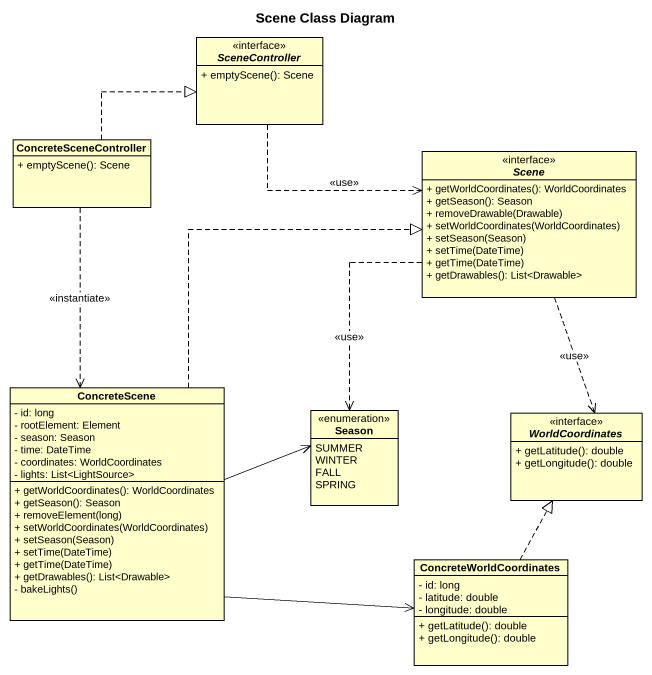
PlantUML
@startuml
title Scene Class Diagram
hide circle
hide empty members
skinparam classAttributeIconSize 0
interface SceneController {
  + emptyScene(): Scene
}
class ConcreteSceneController {
  + emptyScene(): Scene
}
interface Scene {
  + getWorldCoordinates(): WorldCoordinates
  + getSeason(): Season
  + removeDrawable(Drawable)
  + setWorldCoordinates(WorldCoordinates)
  + setSeason(Season)
  + setTime(DateTime)
  + getTime(DateTime)
  + getDrawables(): List<Drawable>
}
class ConcreteScene {
  - id: long
  - rootElement: Element
  - season: Season
  - time: DateTime
  - coordinates: WorldCoordinates
  - lights: List<LightSource>
  + getWorldCoordinates(): WorldCoordinates
  + getSeason(): Season
  + removeElement(long)
  + setWorldCoordinates(WorldCoordinates)
  + setSeason(Season)
  + setTime(DateTime)
  + getTime(DateTime)
  + getDrawables(): List<Drawable>
  - bakeLights()
}
enum Season {
  SUMMER
  WINTER
  FALL
  SPRING
}
interface WorldCoordinates {
  + getLatitude(): double
  + getLongitude(): double
}
class ConcreteWorldCoordinates {
  - id: long
  - latitude: double
  - longitude: double
  + getLatitude(): double
  + getLongitude(): double
}
SceneController .right.> Scene : <<use>>
ConcreteSceneController .right.|> SceneController
ConcreteSceneController ..> ConcreteScene : <<instantiate>>
Scene ..> Season : <<use>>
Scene ..> WorldCoordinates : <<use>>
ConcreteScene .up.|> Scene
ConcreteScene -right-> Season
ConcreteScene -right-> ConcreteWorldCoordinates
ConcreteWorldCoordinates .up.|> WorldCoordinates
@enduml
